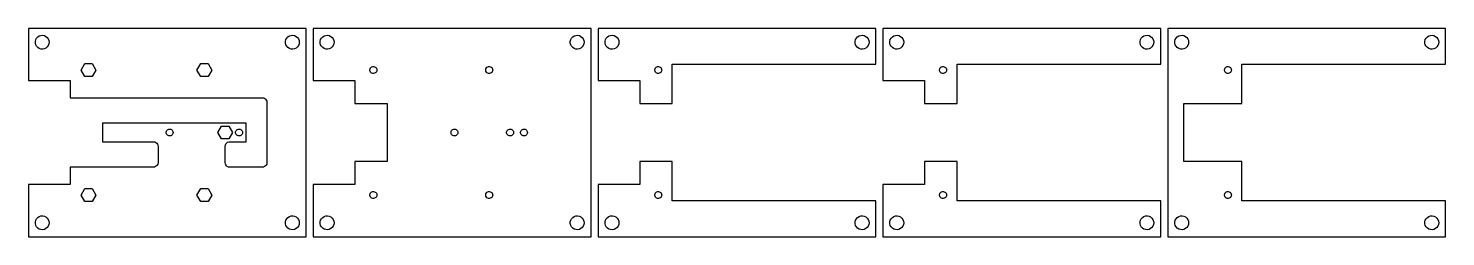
# Model space of a CAD drawing. Header units: metres. Extents: x -100 to 2327, y -74 to 45.
# Drawn here: x 1715 to 2327, y -45 to 45 of the extents above; entities that cross this region are included whole.
import ezdxf

# ---------------------------------------------------------------- set-up
doc = ezdxf.new("R2010")
doc.units = ezdxf.units.M

msp = doc.modelspace()

# ---------------------------------------------------------------- linework, layer by layer
for p, q in [((1835, 45), (1715, 45)), ((1715, 45), (1715, 22.5)), ((1835, -45), (1835, 45)), ((1958, 45), (1838, 45)), ((1838, 45), (1838, 22.5)), ((1958, -45), (1958, 45)), ((2081, 45), (1961, 45)), ((1961, 45), (1961, 22.5)), ((2081, 29.5), (2081, 45)), ((2204, 45), (2084, 45)), ((2084, 45), (2084, 22.5)), ((2204, 29.5), (2204, 45)), ((2327, 45), (2207, 45)), ((2207, 45), (2207, -45)), ((2327, 29.5), (2327, 45)), ((1718.02, 39.376), (1718.21, 40.1044)), ((1718.02, 38.624), (1718.02, 39.376)), ((1718.21, 37.8956), (1718.02, 38.624)), ((1718.21, 40.1044), (1718.57, 40.7634)), ((1718.57, 37.2366), (1718.21, 37.8956)), ((1718.57, 40.7634), (1719.09, 41.3115)), ((1719.09, 36.6885), (1718.57, 37.2366)), ((1719.09, 41.3115), (1719.72, 41.7145)), ((1719.72, 41.7145), (1720.44, 41.9469)), ((1720.44, 41.9469), (1721.19, 41.9941)), ((1721.19, 41.9941), (1721.93, 41.8532)), ((1721.93, 41.8532), (1722.61, 41.533)), ((1722.61, 41.533), (1723.19, 41.0536)), ((1723.19, 36.9464), (1722.61, 36.467)), ((1723.19, 41.0536), (1723.63, 40.4453)), ((1723.63, 37.5547), (1723.19, 36.9464)), ((1723.63, 40.4453), (1723.91, 39.7461)), ((1723.91, 38.2539), (1723.63, 37.5547)), ((1723.91, 39.7461), (1724, 39)), ((1724, 39), (1723.91, 38.2539)), ((1826.02, 39.376), (1826.21, 40.1044)), ((1826.02, 38.624), (1826.02, 39.376)), ((1826.21, 37.8956), (1826.02, 38.624)), ((1826.21, 40.1044), (1826.57, 40.7634)), ((1826.57, 37.2366), (1826.21, 37.8956)), ((1826.57, 40.7634), (1827.09, 41.3115)), ((1827.09, 36.6885), (1826.57, 37.2366)), ((1827.09, 41.3115), (1827.72, 41.7145)), ((1827.72, 41.7145), (1828.44, 41.9469)), ((1828.44, 41.9469), (1829.19, 41.9941)), ((1829.19, 41.9941), (1829.93, 41.8532)), ((1829.93, 41.8532), (1830.61, 41.533)), ((1830.61, 41.533), (1831.19, 41.0536)), ((1831.19, 36.9464), (1830.61, 36.467)), ((1831.19, 41.0536), (1831.63, 40.4453)), ((1831.63, 37.5547), (1831.19, 36.9464)), ((1831.63, 40.4453), (1831.91, 39.7461)), ((1831.91, 38.2539), (1831.63, 37.5547)), ((1831.91, 39.7461), (1832, 39)), ((1832, 39), (1831.91, 38.2539)), ((1841.02, 39.376), (1841.21, 40.1044)), ((1841.02, 38.624), (1841.02, 39.376)), ((1841.21, 37.8956), (1841.02, 38.624)), ((1841.21, 40.1044), (1841.57, 40.7634)), ((1841.57, 37.2366), (1841.21, 37.8956)), ((1841.57, 40.7634), (1842.09, 41.3115)), ((1842.09, 36.6885), (1841.57, 37.2366)), ((1842.09, 41.3115), (1842.72, 41.7145)), ((1842.72, 41.7145), (1843.44, 41.9469)), ((1843.44, 41.9469), (1844.19, 41.9941)), ((1844.19, 41.9941), (1844.93, 41.8532)), ((1844.93, 41.8532), (1845.61, 41.533)), ((1845.61, 41.533), (1846.19, 41.0536)), ((1846.19, 36.9464), (1845.61, 36.467)), ((1846.19, 41.0536), (1846.63, 40.4453)), ((1846.63, 37.5547), (1846.19, 36.9464)), ((1846.63, 40.4453), (1846.91, 39.7461)), ((1846.91, 38.2539), (1846.63, 37.5547)), ((1846.91, 39.7461), (1847, 39)), ((1847, 39), (1846.91, 38.2539)), ((1949.02, 39.376), (1949.21, 40.1044)), ((1949.02, 38.624), (1949.02, 39.376)), ((1949.21, 37.8956), (1949.02, 38.624)), ((1949.21, 40.1044), (1949.57, 40.7634)), ((1949.57, 37.2366), (1949.21, 37.8956)), ((1949.57, 40.7634), (1950.09, 41.3115)), ((1950.09, 36.6885), (1949.57, 37.2366)), ((1950.09, 41.3115), (1950.72, 41.7145)), ((1950.72, 41.7145), (1951.44, 41.9469)), ((1951.44, 41.9469), (1952.19, 41.9941)), ((1952.19, 41.9941), (1952.93, 41.8532)), ((1952.93, 41.8532), (1953.61, 41.533)), ((1953.61, 41.533), (1954.19, 41.0536)), ((1954.19, 36.9464), (1953.61, 36.467)), ((1954.19, 41.0536), (1954.63, 40.4453)), ((1954.63, 37.5547), (1954.19, 36.9464)), ((1954.63, 40.4453), (1954.91, 39.7461)), ((1954.91, 38.2539), (1954.63, 37.5547)), ((1954.91, 39.7461), (1955, 39)), ((1955, 39), (1954.91, 38.2539)), ((1964.02, 39.376), (1964.21, 40.1044)), ((1964.02, 38.624), (1964.02, 39.376)), ((1964.21, 37.8956), (1964.02, 38.624)), ((1964.21, 40.1044), (1964.57, 40.7634)), ((1964.57, 37.2366), (1964.21, 37.8956)), ((1964.57, 40.7634), (1965.09, 41.3115)), ((1965.09, 36.6885), (1964.57, 37.2366)), ((1965.09, 41.3115), (1965.72, 41.7145)), ((1965.72, 41.7145), (1966.44, 41.9469)), ((1966.44, 41.9469), (1967.19, 41.9941)), ((1967.19, 41.9941), (1967.93, 41.8532)), ((1967.93, 41.8532), (1968.61, 41.533)), ((1968.61, 41.533), (1969.19, 41.0536)), ((1969.19, 36.9464), (1968.61, 36.467)), ((1969.19, 41.0536), (1969.63, 40.4453)), ((1969.63, 37.5547), (1969.19, 36.9464)), ((1969.63, 40.4453), (1969.91, 39.7461)), ((1969.91, 38.2539), (1969.63, 37.5547)), ((1969.91, 39.7461), (1970, 39)), ((1970, 39), (1969.91, 38.2539)), ((2072.02, 39.376), (2072.21, 40.1044)), ((2072.02, 38.624), (2072.02, 39.376)), ((2072.21, 37.8956), (2072.02, 38.624)), ((2072.21, 40.1044), (2072.57, 40.7634)), ((2072.57, 37.2366), (2072.21, 37.8956)), ((2072.57, 40.7634), (2073.09, 41.3115)), ((2073.09, 36.6885), (2072.57, 37.2366)), ((2073.09, 41.3115), (2073.72, 41.7145)), ((2073.72, 41.7145), (2074.44, 41.9469)), ((2074.44, 41.9469), (2075.19, 41.9941)), ((2075.19, 41.9941), (2075.93, 41.8532)), ((2075.93, 41.8532), (2076.61, 41.533)), ((2076.61, 41.533), (2077.19, 41.0536)), ((2077.19, 36.9464), (2076.61, 36.467)), ((2077.19, 41.0536), (2077.63, 40.4453)), ((2077.63, 37.5547), (2077.19, 36.9464)), ((2077.63, 40.4453), (2077.91, 39.7461)), ((2077.91, 38.2539), (2077.63, 37.5547)), ((2077.91, 39.7461), (2078, 39)), ((2078, 39), (2077.91, 38.2539)), ((2087.02, 39.376), (2087.21, 40.1044)), ((2087.02, 38.624), (2087.02, 39.376)), ((2087.21, 37.8956), (2087.02, 38.624)), ((2087.21, 40.1044), (2087.57, 40.7634)), ((2087.57, 37.2366), (2087.21, 37.8956)), ((2087.57, 40.7634), (2088.09, 41.3115)), ((2088.09, 36.6885), (2087.57, 37.2366)), ((2088.09, 41.3115), (2088.72, 41.7145)), ((2088.72, 41.7145), (2089.44, 41.9469)), ((2089.44, 41.9469), (2090.19, 41.9941)), ((2090.19, 41.9941), (2090.93, 41.8532)), ((2090.93, 41.8532), (2091.61, 41.533)), ((2091.61, 41.533), (2092.19, 41.0536)), ((2092.19, 36.9464), (2091.61, 36.467)), ((2092.19, 41.0536), (2092.63, 40.4453)), ((2092.63, 37.5547), (2092.19, 36.9464)), ((2092.63, 40.4453), (2092.91, 39.7461)), ((2092.91, 38.2539), (2092.63, 37.5547)), ((2092.91, 39.7461), (2093, 39)), ((2093, 39), (2092.91, 38.2539)), ((2195.02, 39.376), (2195.21, 40.1044)), ((2195.02, 38.624), (2195.02, 39.376)), ((2195.21, 37.8956), (2195.02, 38.624)), ((2195.21, 40.1044), (2195.57, 40.7634)), ((2195.57, 37.2366), (2195.21, 37.8956)), ((2195.57, 40.7634), (2196.09, 41.3115)), ((2196.09, 36.6885), (2195.57, 37.2366)), ((2196.09, 41.3115), (2196.72, 41.7145)), ((2196.72, 41.7145), (2197.44, 41.9469)), ((2197.44, 41.9469), (2198.19, 41.9941)), ((2198.19, 41.9941), (2198.93, 41.8532)), ((2198.93, 41.8532), (2199.61, 41.533)), ((2199.61, 41.533), (2200.19, 41.0536)), ((2200.19, 36.9464), (2199.61, 36.467)), ((2200.19, 41.0536), (2200.63, 40.4453)), ((2200.63, 37.5547), (2200.19, 36.9464)), ((2200.63, 40.4453), (2200.91, 39.7461)), ((2200.91, 38.2539), (2200.63, 37.5547)), ((2200.91, 39.7461), (2201, 39)), ((2201, 39), (2200.91, 38.2539)), ((2210.02, 39.376), (2210.21, 40.1044)), ((2210.02, 38.624), (2210.02, 39.376)), ((2210.21, 37.8956), (2210.02, 38.624)), ((2210.21, 40.1044), (2210.57, 40.7634)), ((2210.57, 37.2366), (2210.21, 37.8956)), ((2210.57, 40.7634), (2211.09, 41.3115)), ((2211.09, 36.6885), (2210.57, 37.2366)), ((2211.09, 41.3115), (2211.72, 41.7145)), ((2211.72, 41.7145), (2212.44, 41.9469)), ((2212.44, 41.9469), (2213.19, 41.9941)), ((2213.19, 41.9941), (2213.93, 41.8532)), ((2213.93, 41.8532), (2214.61, 41.533)), ((2214.61, 41.533), (2215.19, 41.0536)), ((2215.19, 36.9464), (2214.61, 36.467)), ((2215.19, 41.0536), (2215.63, 40.4453)), ((2215.63, 37.5547), (2215.19, 36.9464)), ((2215.63, 40.4453), (2215.91, 39.7461)), ((2215.91, 38.2539), (2215.63, 37.5547)), ((2215.91, 39.7461), (2216, 39)), ((2216, 39), (2215.91, 38.2539)), ((2318.02, 39.376), (2318.21, 40.1044)), ((2318.02, 38.624), (2318.02, 39.376)), ((2318.21, 37.8956), (2318.02, 38.624)), ((2318.21, 40.1044), (2318.57, 40.7634)), ((2318.57, 37.2366), (2318.21, 37.8956)), ((2318.57, 40.7634), (2319.09, 41.3115)), ((2319.09, 36.6885), (2318.57, 37.2366)), ((2319.09, 41.3115), (2319.72, 41.7145)), ((2319.72, 41.7145), (2320.44, 41.9469)), ((2320.44, 41.9469), (2321.19, 41.9941)), ((2321.19, 41.9941), (2321.93, 41.8532)), ((2321.93, 41.8532), (2322.61, 41.533)), ((2322.61, 41.533), (2323.19, 41.0536)), ((2323.19, 36.9464), (2322.61, 36.467)), ((2323.19, 41.0536), (2323.63, 40.4453)), ((2323.63, 37.5547), (2323.19, 36.9464)), ((2323.63, 40.4453), (2323.91, 39.7461)), ((2323.91, 38.2539), (2323.63, 37.5547)), ((2323.91, 39.7461), (2324, 39)), ((2324, 39), (2323.91, 38.2539)), ((1719.72, 36.2855), (1719.09, 36.6885)), ((1720.44, 36.0531), (1719.72, 36.2855)), ((1721.19, 36.0059), (1720.44, 36.0531)), ((1721.93, 36.1468), (1721.19, 36.0059)), ((1722.61, 36.467), (1721.93, 36.1468)), ((1827.72, 36.2855), (1827.09, 36.6885)), ((1828.44, 36.0531), (1827.72, 36.2855)), ((1829.19, 36.0059), (1828.44, 36.0531)), ((1829.93, 36.1468), (1829.19, 36.0059)), ((1830.61, 36.467), (1829.93, 36.1468)), ((1842.72, 36.2855), (1842.09, 36.6885)), ((1843.44, 36.0531), (1842.72, 36.2855)), ((1844.19, 36.0059), (1843.44, 36.0531)), ((1844.93, 36.1468), (1844.19, 36.0059)), ((1845.61, 36.467), (1844.93, 36.1468)), ((1950.72, 36.2855), (1950.09, 36.6885)), ((1951.44, 36.0531), (1950.72, 36.2855)), ((1952.19, 36.0059), (1951.44, 36.0531)), ((1952.93, 36.1468), (1952.19, 36.0059)), ((1953.61, 36.467), (1952.93, 36.1468)), ((1965.72, 36.2855), (1965.09, 36.6885)), ((1966.44, 36.0531), (1965.72, 36.2855)), ((1967.19, 36.0059), (1966.44, 36.0531)), ((1967.93, 36.1468), (1967.19, 36.0059)), ((1968.61, 36.467), (1967.93, 36.1468)), ((2073.72, 36.2855), (2073.09, 36.6885)), ((2074.44, 36.0531), (2073.72, 36.2855)), ((2075.19, 36.0059), (2074.44, 36.0531)), ((2075.93, 36.1468), (2075.19, 36.0059)), ((2076.61, 36.467), (2075.93, 36.1468)), ((2088.72, 36.2855), (2088.09, 36.6885)), ((2089.44, 36.0531), (2088.72, 36.2855)), ((2090.19, 36.0059), (2089.44, 36.0531)), ((2090.93, 36.1468), (2090.19, 36.0059)), ((2091.61, 36.467), (2090.93, 36.1468)), ((2196.72, 36.2855), (2196.09, 36.6885)), ((2197.44, 36.0531), (2196.72, 36.2855)), ((2198.19, 36.0059), (2197.44, 36.0531)), ((2198.93, 36.1468), (2198.19, 36.0059)), ((2199.61, 36.467), (2198.93, 36.1468)), ((2211.72, 36.2855), (2211.09, 36.6885)), ((2212.44, 36.0531), (2211.72, 36.2855)), ((2213.19, 36.0059), (2212.44, 36.0531)), ((2213.93, 36.1468), (2213.19, 36.0059)), ((2214.61, 36.467), (2213.93, 36.1468)), ((2319.72, 36.2855), (2319.09, 36.6885)), ((2320.44, 36.0531), (2319.72, 36.2855)), ((2321.19, 36.0059), (2320.44, 36.0531)), ((2321.93, 36.1468), (2321.19, 36.0059)), ((2322.61, 36.467), (2321.93, 36.1468)), ((1737.82, 27), (1739.41, 29.7501)), ((1739.41, 24.2499), (1737.82, 27)), ((1739.41, 29.7501), (1742.59, 29.7501)), ((1742.59, 29.7501), (1744.18, 27)), ((1744.18, 27), (1742.59, 24.2499)), ((1787.82, 27), (1789.41, 29.7501)), ((1789.41, 24.2499), (1787.82, 27)), ((1789.41, 29.7501), (1792.59, 29.7501)), ((1792.59, 29.7501), (1794.18, 27)), ((1794.18, 27), (1792.59, 24.2499)), ((1862.51, 27.188), (1862.61, 27.5522)), ((1862.51, 26.812), (1862.51, 27.188)), ((1862.61, 26.4478), (1862.51, 26.812)), ((1862.61, 27.5522), (1862.79, 27.8817)), ((1862.79, 26.1183), (1862.61, 26.4478)), ((1862.79, 27.8817), (1863.04, 28.1558)), ((1863.04, 25.8442), (1862.79, 26.1183)), ((1863.04, 28.1558), (1863.36, 28.3572)), ((1863.36, 25.6427), (1863.04, 25.8442)), ((1863.36, 28.3572), (1863.72, 28.4734)), ((1863.72, 25.5266), (1863.36, 25.6427)), ((1863.72, 28.4734), (1864.09, 28.497)), ((1864.09, 25.503), (1863.72, 25.5266)), ((1864.09, 28.497), (1864.46, 28.4266)), ((1864.46, 25.5734), (1864.09, 25.503)), ((1864.46, 28.4266), (1864.8, 28.2665)), ((1864.8, 25.7335), (1864.46, 25.5734)), ((1864.8, 28.2665), (1865.09, 28.0268)), ((1865.09, 25.9732), (1864.8, 25.7335)), ((1865.09, 28.0268), (1865.31, 27.7226)), ((1865.31, 26.2774), (1865.09, 25.9732)), ((1865.31, 27.7226), (1865.45, 27.373)), ((1865.45, 26.627), (1865.31, 26.2774)), ((1865.45, 27.373), (1865.5, 27)), ((1865.5, 27), (1865.45, 26.627)), ((1912.51, 27.188), (1912.61, 27.5522)), ((1912.51, 26.812), (1912.51, 27.188)), ((1912.61, 26.4478), (1912.51, 26.812)), ((1912.61, 27.5522), (1912.79, 27.8817)), ((1912.79, 26.1183), (1912.61, 26.4478)), ((1912.79, 27.8817), (1913.04, 28.1558)), ((1913.04, 25.8442), (1912.79, 26.1183)), ((1913.04, 28.1558), (1913.36, 28.3572)), ((1913.36, 25.6427), (1913.04, 25.8442)), ((1913.36, 28.3572), (1913.72, 28.4734)), ((1913.72, 25.5266), (1913.36, 25.6427)), ((1913.72, 28.4734), (1914.09, 28.497)), ((1914.09, 25.503), (1913.72, 25.5266)), ((1914.09, 28.497), (1914.46, 28.4266)), ((1914.46, 25.5734), (1914.09, 25.503)), ((1914.46, 28.4266), (1914.8, 28.2665)), ((1914.8, 25.7335), (1914.46, 25.5734)), ((1914.8, 28.2665), (1915.09, 28.0268)), ((1915.09, 25.9732), (1914.8, 25.7335)), ((1915.09, 28.0268), (1915.31, 27.7226)), ((1915.31, 26.2774), (1915.09, 25.9732)), ((1915.31, 27.7226), (1915.45, 27.373)), ((1915.45, 26.627), (1915.31, 26.2774)), ((1915.45, 27.373), (1915.5, 27)), ((1915.5, 27), (1915.45, 26.627)), ((1985.51, 27.188), (1985.61, 27.5522)), ((1985.51, 26.812), (1985.51, 27.188)), ((1985.61, 26.4478), (1985.51, 26.812)), ((1985.61, 27.5522), (1985.79, 27.8817)), ((1985.79, 26.1183), (1985.61, 26.4478)), ((1985.79, 27.8817), (1986.04, 28.1558)), ((1986.04, 25.8442), (1985.79, 26.1183)), ((1986.04, 28.1558), (1986.36, 28.3572)), ((1986.36, 25.6427), (1986.04, 25.8442)), ((1986.36, 28.3572), (1986.72, 28.4734)), ((1986.72, 25.5266), (1986.36, 25.6427)), ((1986.72, 28.4734), (1987.09, 28.497)), ((1987.09, 25.503), (1986.72, 25.5266)), ((1987.09, 28.497), (1987.46, 28.4266)), ((1987.46, 25.5734), (1987.09, 25.503)), ((1987.46, 28.4266), (1987.8, 28.2665)), ((1987.8, 25.7335), (1987.46, 25.5734)), ((1987.8, 28.2665), (1988.09, 28.0268)), ((1988.09, 25.9732), (1987.8, 25.7335)), ((1988.09, 28.0268), (1988.31, 27.7226)), ((1988.31, 26.2774), (1988.09, 25.9732)), ((1988.31, 27.7226), (1988.45, 27.373)), ((1988.45, 26.627), (1988.31, 26.2774)), ((1988.45, 27.373), (1988.5, 27)), ((1988.5, 27), (1988.45, 26.627)), ((1993, 29.5), (2081, 29.5)), ((1993, 12.5), (1993, 29.5)), ((2108.51, 27.188), (2108.61, 27.5522)), ((2108.51, 26.812), (2108.51, 27.188)), ((2108.61, 26.4478), (2108.51, 26.812)), ((2108.61, 27.5522), (2108.79, 27.8817)), ((2108.79, 26.1183), (2108.61, 26.4478)), ((2108.79, 27.8817), (2109.04, 28.1558)), ((2109.04, 25.8442), (2108.79, 26.1183)), ((2109.04, 28.1558), (2109.36, 28.3572)), ((2109.36, 25.6427), (2109.04, 25.8442)), ((2109.36, 28.3572), (2109.72, 28.4734)), ((2109.72, 25.5266), (2109.36, 25.6427)), ((2109.72, 28.4734), (2110.09, 28.497)), ((2110.09, 25.503), (2109.72, 25.5266)), ((2110.09, 28.497), (2110.46, 28.4266)), ((2110.46, 25.5734), (2110.09, 25.503)), ((2110.46, 28.4266), (2110.8, 28.2665)), ((2110.8, 25.7335), (2110.46, 25.5734)), ((2110.8, 28.2665), (2111.09, 28.0268)), ((2111.09, 25.9732), (2110.8, 25.7335)), ((2111.09, 28.0268), (2111.31, 27.7226)), ((2111.31, 26.2774), (2111.09, 25.9732)), ((2111.31, 27.7226), (2111.45, 27.373)), ((2111.45, 26.627), (2111.31, 26.2774)), ((2111.45, 27.373), (2111.5, 27)), ((2111.5, 27), (2111.45, 26.627)), ((2116, 29.5), (2204, 29.5)), ((2116, 12.5), (2116, 29.5)), ((2231.51, 27.188), (2231.61, 27.5522)), ((2231.51, 26.812), (2231.51, 27.188)), ((2231.61, 26.4478), (2231.51, 26.812)), ((2231.61, 27.5522), (2231.79, 27.8817)), ((2231.79, 26.1183), (2231.61, 26.4478)), ((2231.79, 27.8817), (2232.04, 28.1558)), ((2232.04, 25.8442), (2231.79, 26.1183)), ((2232.04, 28.1558), (2232.36, 28.3572)), ((2232.36, 25.6427), (2232.04, 25.8442)), ((2232.36, 28.3572), (2232.72, 28.4734)), ((2232.72, 25.5266), (2232.36, 25.6427)), ((2232.72, 28.4734), (2233.09, 28.497)), ((2233.09, 25.503), (2232.72, 25.5266)), ((2233.09, 28.497), (2233.46, 28.4266)), ((2233.46, 25.5734), (2233.09, 25.503)), ((2233.46, 28.4266), (2233.8, 28.2665)), ((2233.8, 25.7335), (2233.46, 25.5734)), ((2233.8, 28.2665), (2234.09, 28.0268)), ((2234.09, 25.9732), (2233.8, 25.7335)), ((2234.09, 28.0268), (2234.31, 27.7226)), ((2234.31, 26.2774), (2234.09, 25.9732)), ((2234.31, 27.7226), (2234.45, 27.373)), ((2234.45, 26.627), (2234.31, 26.2774)), ((2234.45, 27.373), (2234.5, 27)), ((2234.5, 27), (2234.45, 26.627)), ((2239, 12.5), (2239, 29.5)), ((2239, 29.5), (2327, 29.5)), ((1715, 22.5), (1733, 22.5)), ((1733, 22.5), (1733, 15.005)), ((1742.59, 24.2499), (1739.41, 24.2499)), ((1792.59, 24.2499), (1789.41, 24.2499)), ((1838, 22.5), (1856, 22.5)), ((1856, 22.5), (1856, 12.5)), ((1961, 22.5), (1979, 22.5)), ((1979, 22.5), (1979, 12.5)), ((2084, 22.5), (2102, 22.5)), ((2102, 22.5), (2102, 12.5)), ((1733, 15.005), (1816.01, 15.005)), ((1816.01, 15.005), (1816.62, 14.9071)), ((1816.62, 14.9071), (1817.08, 14.6936)), ((1817.08, 14.6936), (1817.46, 14.3741)), ((1817.46, 14.3741), (1817.76, 13.9685)), ((1817.76, 13.9685), (1817.94, 13.5024)), ((1817.94, 13.5024), (1818.01, 13.005)), ((1818.01, 13.005), (1818.01, -13.005)), ((1856, 12.5), (1870, 12.5)), ((1870, 12.5), (1870, -12.5)), ((1979, 12.5), (1993, 12.5)), ((2102, 12.5), (2116, 12.5)), ((2214, -12.5), (2214, 12.5)), ((2214, 12.5), (2239, 12.5)), ((1808.99, 3.99501), (1747, 3.99501)), ((1747, 3.99501), (1747, -3.99501)), ((1774.51, 0.187988), (1774.61, 0.552185)), ((1774.51, -0.187988), (1774.51, 0.187988)), ((1774.61, 0.552185), (1774.79, 0.881668)), ((1774.79, 0.881668), (1775.04, 1.15576)), ((1775.04, 1.15576), (1775.36, 1.35724)), ((1775.36, 1.35724), (1775.72, 1.47342)), ((1775.72, 1.47342), (1776.09, 1.49704)), ((1776.09, 1.49704), (1776.46, 1.42657)), ((1776.46, 1.42657), (1776.8, 1.26648)), ((1776.8, 1.26648), (1777.09, 1.02681)), ((1777.09, 1.02681), (1777.31, 0.722626)), ((1777.31, 0.722626), (1777.45, 0.373032)), ((1777.45, 0.373032), (1777.5, 0)), ((1777.5, 0), (1777.45, -0.373032)), ((1796.82, 0), (1798.41, 2.75006)), ((1798.41, -2.75006), (1796.82, 0)), ((1798.41, 2.75006), (1801.59, 2.75006)), ((1801.59, 2.75006), (1803.18, 0)), ((1803.18, 0), (1801.59, -2.75006)), ((1804.51, 0.187988), (1804.61, 0.552185)), ((1804.51, -0.187988), (1804.51, 0.187988)), ((1804.61, 0.552185), (1804.79, 0.881668)), ((1804.79, 0.881668), (1805.04, 1.15576)), ((1805.04, 1.15576), (1805.36, 1.35724)), ((1805.36, 1.35724), (1805.72, 1.47342)), ((1805.72, 1.47342), (1806.09, 1.49704)), ((1806.09, 1.49704), (1806.46, 1.42657)), ((1806.46, 1.42657), (1806.8, 1.26648)), ((1806.8, 1.26648), (1807.09, 1.02681)), ((1807.09, 1.02681), (1807.31, 0.722626)), ((1807.31, 0.722626), (1807.45, 0.373032)), ((1807.45, 0.373032), (1807.5, 0)), ((1807.5, 0), (1807.45, -0.373032)), ((1808.99, -3.99501), (1808.99, 3.99501)), ((1897.51, 0.187988), (1897.61, 0.552185)), ((1897.51, -0.187988), (1897.51, 0.187988)), ((1897.61, 0.552185), (1897.79, 0.881668)), ((1897.79, 0.881668), (1898.04, 1.15576)), ((1898.04, 1.15576), (1898.36, 1.35724)), ((1898.36, 1.35724), (1898.72, 1.47342)), ((1898.72, 1.47342), (1899.09, 1.49704)), ((1899.09, 1.49704), (1899.46, 1.42657)), ((1899.46, 1.42657), (1899.8, 1.26648)), ((1899.8, 1.26648), (1900.09, 1.02681)), ((1900.09, 1.02681), (1900.31, 0.722626)), ((1900.31, 0.722626), (1900.45, 0.373032)), ((1900.45, 0.373032), (1900.5, 0)), ((1900.5, 0), (1900.45, -0.373032)), ((1921.51, 0.187988), (1921.61, 0.552185)), ((1921.51, -0.187988), (1921.51, 0.187988)), ((1921.61, 0.552185), (1921.79, 0.881668)), ((1921.79, 0.881668), (1922.04, 1.15576)), ((1922.04, 1.15576), (1922.36, 1.35724)), ((1922.36, 1.35724), (1922.72, 1.47342)), ((1922.72, 1.47342), (1923.09, 1.49704)), ((1923.09, 1.49704), (1923.46, 1.42657)), ((1923.46, 1.42657), (1923.8, 1.26648)), ((1923.8, 1.26648), (1924.09, 1.02681)), ((1924.09, 1.02681), (1924.31, 0.722626)), ((1924.31, 0.722626), (1924.45, 0.373032)), ((1924.45, 0.373032), (1924.5, 0)), ((1924.5, 0), (1924.45, -0.373032)), ((1927.51, 0.187988), (1927.61, 0.552185)), ((1927.51, -0.187988), (1927.51, 0.187988)), ((1927.61, 0.552185), (1927.79, 0.881668)), ((1927.79, 0.881668), (1928.04, 1.15576)), ((1928.04, 1.15576), (1928.36, 1.35724)), ((1928.36, 1.35724), (1928.72, 1.47342)), ((1928.72, 1.47342), (1929.09, 1.49704)), ((1929.09, 1.49704), (1929.46, 1.42657)), ((1929.46, 1.42657), (1929.8, 1.26648)), ((1929.8, 1.26648), (1930.09, 1.02681)), ((1930.09, 1.02681), (1930.31, 0.722626)), ((1930.31, 0.722626), (1930.45, 0.373032)), ((1930.45, 0.373032), (1930.5, 0)), ((1930.5, 0), (1930.45, -0.373032)), ((1747, -3.99501), (1769.01, -3.99501)), ((1769.01, -3.99501), (1769.62, -4.0929)), ((1769.62, -4.0929), (1770.08, -4.30635)), ((1770.08, -4.30635), (1770.46, -4.62592)), ((1770.46, -4.62592), (1770.76, -5.03151)), ((1770.76, -5.03151), (1770.94, -5.49763)), ((1770.94, -5.49763), (1771.01, -5.99501)), ((1771.01, -5.99501), (1771.01, -13.005)), ((1774.61, -0.552185), (1774.51, -0.187988)), ((1774.79, -0.881668), (1774.61, -0.552185)), ((1775.04, -1.15576), (1774.79, -0.881668)), ((1775.36, -1.35724), (1775.04, -1.15576)), ((1775.72, -1.47342), (1775.36, -1.35724)), ((1776.09, -1.49704), (1775.72, -1.47342)), ((1776.46, -1.42657), (1776.09, -1.49704)), ((1776.8, -1.26648), (1776.46, -1.42657)), ((1777.09, -1.02681), (1776.8, -1.26648)), ((1777.31, -0.722626), (1777.09, -1.02681)), ((1777.45, -0.373032), (1777.31, -0.722626)), ((1801.59, -2.75006), (1798.41, -2.75006)), ((1799.99, -5.99501), (1800.09, -5.37698)), ((1799.99, -13.005), (1799.99, -5.99501)), ((1800.09, -5.37698), (1800.31, -4.92336)), ((1800.31, -4.92336), (1800.63, -4.53708)), ((1800.63, -4.53708), (1801.03, -4.2424)), ((1801.03, -4.2424), (1801.5, -4.05785)), ((1801.5, -4.05785), (1801.99, -3.99501)), ((1801.99, -3.99501), (1808.99, -3.99501)), ((1804.61, -0.552185), (1804.51, -0.187988)), ((1804.79, -0.881668), (1804.61, -0.552185)), ((1805.04, -1.15576), (1804.79, -0.881668)), ((1805.36, -1.35724), (1805.04, -1.15576)), ((1805.72, -1.47342), (1805.36, -1.35724)), ((1806.09, -1.49704), (1805.72, -1.47342)), ((1806.46, -1.42657), (1806.09, -1.49704)), ((1806.8, -1.26648), (1806.46, -1.42657)), ((1807.09, -1.02681), (1806.8, -1.26648)), ((1807.31, -0.722626), (1807.09, -1.02681)), ((1807.45, -0.373032), (1807.31, -0.722626)), ((1897.61, -0.552185), (1897.51, -0.187988)), ((1897.79, -0.881668), (1897.61, -0.552185)), ((1898.04, -1.15576), (1897.79, -0.881668)), ((1898.36, -1.35724), (1898.04, -1.15576)), ((1898.72, -1.47342), (1898.36, -1.35724)), ((1899.09, -1.49704), (1898.72, -1.47342)), ((1899.46, -1.42657), (1899.09, -1.49704)), ((1899.8, -1.26648), (1899.46, -1.42657)), ((1900.09, -1.02681), (1899.8, -1.26648)), ((1900.31, -0.722626), (1900.09, -1.02681)), ((1900.45, -0.373032), (1900.31, -0.722626)), ((1921.61, -0.552185), (1921.51, -0.187988)), ((1921.79, -0.881668), (1921.61, -0.552185)), ((1922.04, -1.15576), (1921.79, -0.881668)), ((1922.36, -1.35724), (1922.04, -1.15576)), ((1922.72, -1.47342), (1922.36, -1.35724)), ((1923.09, -1.49704), (1922.72, -1.47342)), ((1923.46, -1.42657), (1923.09, -1.49704)), ((1923.8, -1.26648), (1923.46, -1.42657)), ((1924.09, -1.02681), (1923.8, -1.26648)), ((1924.31, -0.722626), (1924.09, -1.02681)), ((1924.45, -0.373032), (1924.31, -0.722626)), ((1927.61, -0.552185), (1927.51, -0.187988)), ((1927.79, -0.881668), (1927.61, -0.552185)), ((1928.04, -1.15576), (1927.79, -0.881668)), ((1928.36, -1.35724), (1928.04, -1.15576)), ((1928.72, -1.47342), (1928.36, -1.35724)), ((1929.09, -1.49704), (1928.72, -1.47342)), ((1929.46, -1.42657), (1929.09, -1.49704)), ((1929.8, -1.26648), (1929.46, -1.42657)), ((1930.09, -1.02681), (1929.8, -1.26648)), ((1930.31, -0.722626), (1930.09, -1.02681)), ((1930.45, -0.373032), (1930.31, -0.722626)), ((1769.01, -15.005), (1733, -15.005)), ((1733, -15.005), (1733, -22.5)), ((1769.5, -14.9422), (1769.01, -15.005)), ((1769.97, -14.7576), (1769.5, -14.9422)), ((1770.37, -14.4629), (1769.97, -14.7576)), ((1770.69, -14.0766), (1770.37, -14.4629)), ((1770.91, -13.623), (1770.69, -14.0766)), ((1771.01, -13.005), (1770.91, -13.623)), ((1800.06, -13.5024), (1799.99, -13.005)), ((1800.24, -13.9685), (1800.06, -13.5024)), ((1800.54, -14.3741), (1800.24, -13.9685)), ((1800.92, -14.6936), (1800.54, -14.3741)), ((1801.38, -14.9071), (1800.92, -14.6936)), ((1801.99, -15.005), (1801.38, -14.9071)), ((1816.01, -15.005), (1801.99, -15.005)), ((1816.5, -14.9422), (1816.01, -15.005)), ((1816.97, -14.7576), (1816.5, -14.9422)), ((1817.37, -14.4629), (1816.97, -14.7576)), ((1817.69, -14.0766), (1817.37, -14.4629)), ((1817.91, -13.623), (1817.69, -14.0766)), ((1818.01, -13.005), (1817.91, -13.623)), ((1870, -12.5), (1856, -12.5)), ((1856, -12.5), (1856, -22.5)), ((1993, -12.5), (1979, -12.5)), ((1979, -12.5), (1979, -22.5)), ((1993, -29.5), (1993, -12.5)), ((2116, -12.5), (2102, -12.5)), ((2102, -12.5), (2102, -22.5)), ((2116, -29.5), (2116, -12.5)), ((2239, -12.5), (2214, -12.5)), ((2239, -29.5), (2239, -12.5)), ((1733, -22.5), (1715, -22.5)), ((1715, -22.5), (1715, -45)), ((1737.82, -27), (1739.41, -24.2499)), ((1739.41, -24.2499), (1742.59, -24.2499)), ((1742.59, -24.2499), (1744.18, -27)), ((1787.82, -27), (1789.41, -24.2499)), ((1789.41, -24.2499), (1792.59, -24.2499)), ((1792.59, -24.2499), (1794.18, -27)), ((1856, -22.5), (1838, -22.5)), ((1838, -22.5), (1838, -45)), ((1979, -22.5), (1961, -22.5)), ((1961, -22.5), (1961, -45)), ((2102, -22.5), (2084, -22.5)), ((2084, -22.5), (2084, -45)), ((1739.41, -29.7501), (1737.82, -27)), ((1742.59, -29.7501), (1739.41, -29.7501)), ((1744.18, -27), (1742.59, -29.7501)), ((1789.41, -29.7501), (1787.82, -27)), ((1792.59, -29.7501), (1789.41, -29.7501)), ((1794.18, -27), (1792.59, -29.7501)), ((1862.51, -26.812), (1862.61, -26.4478)), ((1862.51, -27.188), (1862.51, -26.812)), ((1862.61, -27.5522), (1862.51, -27.188)), ((1862.61, -26.4478), (1862.79, -26.1183)), ((1862.79, -27.8817), (1862.61, -27.5522)), ((1862.79, -26.1183), (1863.04, -25.8442)), ((1863.04, -28.1558), (1862.79, -27.8817)), ((1863.04, -25.8442), (1863.36, -25.6427)), ((1863.36, -28.3572), (1863.04, -28.1558)), ((1863.36, -25.6427), (1863.72, -25.5266)), ((1863.72, -28.4734), (1863.36, -28.3572)), ((1863.72, -25.5266), (1864.09, -25.503)), ((1864.09, -28.497), (1863.72, -28.4734)), ((1864.09, -25.503), (1864.46, -25.5734)), ((1864.46, -28.4266), (1864.09, -28.497)), ((1864.46, -25.5734), (1864.8, -25.7335)), ((1864.8, -28.2665), (1864.46, -28.4266)), ((1864.8, -25.7335), (1865.09, -25.9732)), ((1865.09, -28.0268), (1864.8, -28.2665)), ((1865.09, -25.9732), (1865.31, -26.2774)), ((1865.31, -27.7226), (1865.09, -28.0268)), ((1865.31, -26.2774), (1865.45, -26.627)), ((1865.45, -27.373), (1865.31, -27.7226)), ((1865.45, -26.627), (1865.5, -27)), ((1865.5, -27), (1865.45, -27.373)), ((1912.51, -26.812), (1912.61, -26.4478)), ((1912.51, -27.188), (1912.51, -26.812)), ((1912.61, -27.5522), (1912.51, -27.188)), ((1912.61, -26.4478), (1912.79, -26.1183)), ((1912.79, -27.8817), (1912.61, -27.5522)), ((1912.79, -26.1183), (1913.04, -25.8442)), ((1913.04, -28.1558), (1912.79, -27.8817)), ((1913.04, -25.8442), (1913.36, -25.6427)), ((1913.36, -28.3572), (1913.04, -28.1558)), ((1913.36, -25.6427), (1913.72, -25.5266)), ((1913.72, -28.4734), (1913.36, -28.3572)), ((1913.72, -25.5266), (1914.09, -25.503)), ((1914.09, -28.497), (1913.72, -28.4734)), ((1914.09, -25.503), (1914.46, -25.5734)), ((1914.46, -28.4266), (1914.09, -28.497)), ((1914.46, -25.5734), (1914.8, -25.7335)), ((1914.8, -28.2665), (1914.46, -28.4266)), ((1914.8, -25.7335), (1915.09, -25.9732)), ((1915.09, -28.0268), (1914.8, -28.2665)), ((1915.09, -25.9732), (1915.31, -26.2774)), ((1915.31, -27.7226), (1915.09, -28.0268)), ((1915.31, -26.2774), (1915.45, -26.627)), ((1915.45, -27.373), (1915.31, -27.7226)), ((1915.45, -26.627), (1915.5, -27)), ((1915.5, -27), (1915.45, -27.373)), ((1985.51, -26.812), (1985.61, -26.4478)), ((1985.51, -27.188), (1985.51, -26.812)), ((1985.61, -27.5522), (1985.51, -27.188)), ((1985.61, -26.4478), (1985.79, -26.1183)), ((1985.79, -27.8817), (1985.61, -27.5522)), ((1985.79, -26.1183), (1986.04, -25.8442)), ((1986.04, -28.1558), (1985.79, -27.8817)), ((1986.04, -25.8442), (1986.36, -25.6427)), ((1986.36, -28.3572), (1986.04, -28.1558)), ((1986.36, -25.6427), (1986.72, -25.5266)), ((1986.72, -28.4734), (1986.36, -28.3572)), ((1986.72, -25.5266), (1987.09, -25.503)), ((1987.09, -28.497), (1986.72, -28.4734)), ((1987.09, -25.503), (1987.46, -25.5734)), ((1987.46, -28.4266), (1987.09, -28.497)), ((1987.46, -25.5734), (1987.8, -25.7335)), ((1987.8, -28.2665), (1987.46, -28.4266)), ((1987.8, -25.7335), (1988.09, -25.9732)), ((1988.09, -28.0268), (1987.8, -28.2665)), ((1988.09, -25.9732), (1988.31, -26.2774)), ((1988.31, -27.7226), (1988.09, -28.0268)), ((1988.31, -26.2774), (1988.45, -26.627)), ((1988.45, -27.373), (1988.31, -27.7226)), ((1988.45, -26.627), (1988.5, -27)), ((1988.5, -27), (1988.45, -27.373)), ((2081, -29.5), (1993, -29.5)), ((2081, -45), (2081, -29.5)), ((2108.51, -26.812), (2108.61, -26.4478)), ((2108.51, -27.188), (2108.51, -26.812)), ((2108.61, -27.5522), (2108.51, -27.188)), ((2108.61, -26.4478), (2108.79, -26.1183)), ((2108.79, -27.8817), (2108.61, -27.5522)), ((2108.79, -26.1183), (2109.04, -25.8442)), ((2109.04, -28.1558), (2108.79, -27.8817)), ((2109.04, -25.8442), (2109.36, -25.6427)), ((2109.36, -28.3572), (2109.04, -28.1558)), ((2109.36, -25.6427), (2109.72, -25.5266)), ((2109.72, -28.4734), (2109.36, -28.3572)), ((2109.72, -25.5266), (2110.09, -25.503)), ((2110.09, -28.497), (2109.72, -28.4734)), ((2110.09, -25.503), (2110.46, -25.5734)), ((2110.46, -28.4266), (2110.09, -28.497)), ((2110.46, -25.5734), (2110.8, -25.7335)), ((2110.8, -28.2665), (2110.46, -28.4266)), ((2110.8, -25.7335), (2111.09, -25.9732)), ((2111.09, -28.0268), (2110.8, -28.2665)), ((2111.09, -25.9732), (2111.31, -26.2774)), ((2111.31, -27.7226), (2111.09, -28.0268)), ((2111.31, -26.2774), (2111.45, -26.627)), ((2111.45, -27.373), (2111.31, -27.7226)), ((2111.45, -26.627), (2111.5, -27)), ((2111.5, -27), (2111.45, -27.373)), ((2204, -29.5), (2116, -29.5)), ((2204, -45), (2204, -29.5)), ((2231.51, -26.812), (2231.61, -26.4478)), ((2231.51, -27.188), (2231.51, -26.812)), ((2231.61, -27.5522), (2231.51, -27.188)), ((2231.61, -26.4478), (2231.79, -26.1183)), ((2231.79, -27.8817), (2231.61, -27.5522)), ((2231.79, -26.1183), (2232.04, -25.8442)), ((2232.04, -28.1558), (2231.79, -27.8817)), ((2232.04, -25.8442), (2232.36, -25.6427)), ((2232.36, -28.3572), (2232.04, -28.1558)), ((2232.36, -25.6427), (2232.72, -25.5266)), ((2232.72, -28.4734), (2232.36, -28.3572)), ((2232.72, -25.5266), (2233.09, -25.503)), ((2233.09, -28.497), (2232.72, -28.4734)), ((2233.09, -25.503), (2233.46, -25.5734)), ((2233.46, -28.4266), (2233.09, -28.497)), ((2233.46, -25.5734), (2233.8, -25.7335)), ((2233.8, -28.2665), (2233.46, -28.4266)), ((2233.8, -25.7335), (2234.09, -25.9732)), ((2234.09, -28.0268), (2233.8, -28.2665)), ((2234.09, -25.9732), (2234.31, -26.2774)), ((2234.31, -27.7226), (2234.09, -28.0268)), ((2234.31, -26.2774), (2234.45, -26.627)), ((2234.45, -27.373), (2234.31, -27.7226)), ((2234.45, -26.627), (2234.5, -27)), ((2234.5, -27), (2234.45, -27.373)), ((2327, -29.5), (2239, -29.5)), ((2327, -45), (2327, -29.5)), ((1718.57, -37.2366), (1719.09, -36.6885)), ((1719.09, -36.6885), (1719.72, -36.2855)), ((1719.72, -36.2855), (1720.44, -36.0531)), ((1720.44, -36.0531), (1721.19, -36.0059)), ((1721.19, -36.0059), (1721.93, -36.1468)), ((1721.93, -36.1468), (1722.61, -36.467)), ((1722.61, -36.467), (1723.19, -36.9464)), ((1826.57, -37.2366), (1827.09, -36.6885)), ((1827.09, -36.6885), (1827.72, -36.2855)), ((1827.72, -36.2855), (1828.44, -36.0531)), ((1828.44, -36.0531), (1829.19, -36.0059)), ((1829.19, -36.0059), (1829.93, -36.1468)), ((1829.93, -36.1468), (1830.61, -36.467)), ((1830.61, -36.467), (1831.19, -36.9464)), ((1841.57, -37.2366), (1842.09, -36.6885)), ((1842.09, -36.6885), (1842.72, -36.2855)), ((1842.72, -36.2855), (1843.44, -36.0531)), ((1843.44, -36.0531), (1844.19, -36.0059)), ((1844.19, -36.0059), (1844.93, -36.1468)), ((1844.93, -36.1468), (1845.61, -36.467)), ((1845.61, -36.467), (1846.19, -36.9464)), ((1949.57, -37.2366), (1950.09, -36.6885)), ((1950.09, -36.6885), (1950.72, -36.2855)), ((1950.72, -36.2855), (1951.44, -36.0531)), ((1951.44, -36.0531), (1952.19, -36.0059)), ((1952.19, -36.0059), (1952.93, -36.1468)), ((1952.93, -36.1468), (1953.61, -36.467)), ((1953.61, -36.467), (1954.19, -36.9464)), ((1964.57, -37.2366), (1965.09, -36.6885)), ((1965.09, -36.6885), (1965.72, -36.2855)), ((1965.72, -36.2855), (1966.44, -36.0531)), ((1966.44, -36.0531), (1967.19, -36.0059)), ((1967.19, -36.0059), (1967.93, -36.1468)), ((1967.93, -36.1468), (1968.61, -36.467)), ((1968.61, -36.467), (1969.19, -36.9464)), ((2072.57, -37.2366), (2073.09, -36.6885)), ((2073.09, -36.6885), (2073.72, -36.2855)), ((2073.72, -36.2855), (2074.44, -36.0531)), ((2074.44, -36.0531), (2075.19, -36.0059)), ((2075.19, -36.0059), (2075.93, -36.1468)), ((2075.93, -36.1468), (2076.61, -36.467)), ((2076.61, -36.467), (2077.19, -36.9464)), ((2087.57, -37.2366), (2088.09, -36.6885)), ((2088.09, -36.6885), (2088.72, -36.2855)), ((2088.72, -36.2855), (2089.44, -36.0531)), ((2089.44, -36.0531), (2090.19, -36.0059)), ((2090.19, -36.0059), (2090.93, -36.1468)), ((2090.93, -36.1468), (2091.61, -36.467)), ((2091.61, -36.467), (2092.19, -36.9464)), ((2195.57, -37.2366), (2196.09, -36.6885)), ((2196.09, -36.6885), (2196.72, -36.2855)), ((2196.72, -36.2855), (2197.44, -36.0531)), ((2197.44, -36.0531), (2198.19, -36.0059)), ((2198.19, -36.0059), (2198.93, -36.1468)), ((2198.93, -36.1468), (2199.61, -36.467)), ((2199.61, -36.467), (2200.19, -36.9464)), ((2210.57, -37.2366), (2211.09, -36.6885)), ((2211.09, -36.6885), (2211.72, -36.2855)), ((2211.72, -36.2855), (2212.44, -36.0531)), ((2212.44, -36.0531), (2213.19, -36.0059)), ((2213.19, -36.0059), (2213.93, -36.1468)), ((2213.93, -36.1468), (2214.61, -36.467)), ((2214.61, -36.467), (2215.19, -36.9464)), ((2318.57, -37.2366), (2319.09, -36.6885)), ((2319.09, -36.6885), (2319.72, -36.2855)), ((2319.72, -36.2855), (2320.44, -36.0531)), ((2320.44, -36.0531), (2321.19, -36.0059)), ((2321.19, -36.0059), (2321.93, -36.1468)), ((2321.93, -36.1468), (2322.61, -36.467)), ((2322.61, -36.467), (2323.19, -36.9464)), ((1718.02, -38.624), (1718.21, -37.8956)), ((1718.02, -39.376), (1718.02, -38.624)), ((1718.21, -40.1044), (1718.02, -39.376)), ((1718.21, -37.8956), (1718.57, -37.2366)), ((1718.57, -40.7634), (1718.21, -40.1044)), ((1719.09, -41.3115), (1718.57, -40.7634)), ((1719.72, -41.7145), (1719.09, -41.3115)), ((1720.44, -41.9469), (1719.72, -41.7145)), ((1721.19, -41.9941), (1720.44, -41.9469)), ((1721.93, -41.8532), (1721.19, -41.9941)), ((1722.61, -41.533), (1721.93, -41.8532)), ((1723.19, -41.0536), (1722.61, -41.533)), ((1723.19, -36.9464), (1723.63, -37.5547)), ((1723.63, -40.4453), (1723.19, -41.0536)), ((1723.63, -37.5547), (1723.91, -38.2539)), ((1723.91, -39.7461), (1723.63, -40.4453)), ((1723.91, -38.2539), (1724, -39)), ((1724, -39), (1723.91, -39.7461)), ((1826.02, -38.624), (1826.21, -37.8956)), ((1826.02, -39.376), (1826.02, -38.624)), ((1826.21, -40.1044), (1826.02, -39.376)), ((1826.21, -37.8956), (1826.57, -37.2366)), ((1826.57, -40.7634), (1826.21, -40.1044)), ((1827.09, -41.3115), (1826.57, -40.7634)), ((1827.72, -41.7145), (1827.09, -41.3115)), ((1828.44, -41.9469), (1827.72, -41.7145)), ((1829.19, -41.9941), (1828.44, -41.9469)), ((1829.93, -41.8532), (1829.19, -41.9941)), ((1830.61, -41.533), (1829.93, -41.8532)), ((1831.19, -41.0536), (1830.61, -41.533)), ((1831.19, -36.9464), (1831.63, -37.5547)), ((1831.63, -40.4453), (1831.19, -41.0536)), ((1831.63, -37.5547), (1831.91, -38.2539)), ((1831.91, -39.7461), (1831.63, -40.4453)), ((1831.91, -38.2539), (1832, -39)), ((1832, -39), (1831.91, -39.7461)), ((1841.02, -38.624), (1841.21, -37.8956)), ((1841.02, -39.376), (1841.02, -38.624)), ((1841.21, -40.1044), (1841.02, -39.376)), ((1841.21, -37.8956), (1841.57, -37.2366)), ((1841.57, -40.7634), (1841.21, -40.1044)), ((1842.09, -41.3115), (1841.57, -40.7634)), ((1842.72, -41.7145), (1842.09, -41.3115)), ((1843.44, -41.9469), (1842.72, -41.7145)), ((1844.19, -41.9941), (1843.44, -41.9469)), ((1844.93, -41.8532), (1844.19, -41.9941)), ((1845.61, -41.533), (1844.93, -41.8532)), ((1846.19, -41.0536), (1845.61, -41.533)), ((1846.19, -36.9464), (1846.63, -37.5547)), ((1846.63, -40.4453), (1846.19, -41.0536)), ((1846.63, -37.5547), (1846.91, -38.2539)), ((1846.91, -39.7461), (1846.63, -40.4453)), ((1846.91, -38.2539), (1847, -39)), ((1847, -39), (1846.91, -39.7461)), ((1949.02, -38.624), (1949.21, -37.8956)), ((1949.02, -39.376), (1949.02, -38.624)), ((1949.21, -40.1044), (1949.02, -39.376)), ((1949.21, -37.8956), (1949.57, -37.2366)), ((1949.57, -40.7634), (1949.21, -40.1044)), ((1950.09, -41.3115), (1949.57, -40.7634)), ((1950.72, -41.7145), (1950.09, -41.3115)), ((1951.44, -41.9469), (1950.72, -41.7145)), ((1952.19, -41.9941), (1951.44, -41.9469)), ((1952.93, -41.8532), (1952.19, -41.9941)), ((1953.61, -41.533), (1952.93, -41.8532)), ((1954.19, -41.0536), (1953.61, -41.533)), ((1954.19, -36.9464), (1954.63, -37.5547)), ((1954.63, -40.4453), (1954.19, -41.0536)), ((1954.63, -37.5547), (1954.91, -38.2539)), ((1954.91, -39.7461), (1954.63, -40.4453)), ((1954.91, -38.2539), (1955, -39)), ((1955, -39), (1954.91, -39.7461)), ((1964.02, -38.624), (1964.21, -37.8956)), ((1964.02, -39.376), (1964.02, -38.624)), ((1964.21, -40.1044), (1964.02, -39.376)), ((1964.21, -37.8956), (1964.57, -37.2366)), ((1964.57, -40.7634), (1964.21, -40.1044)), ((1965.09, -41.3115), (1964.57, -40.7634)), ((1965.72, -41.7145), (1965.09, -41.3115)), ((1966.44, -41.9469), (1965.72, -41.7145)), ((1967.19, -41.9941), (1966.44, -41.9469)), ((1967.93, -41.8532), (1967.19, -41.9941)), ((1968.61, -41.533), (1967.93, -41.8532)), ((1969.19, -41.0536), (1968.61, -41.533)), ((1969.19, -36.9464), (1969.63, -37.5547)), ((1969.63, -40.4453), (1969.19, -41.0536)), ((1969.63, -37.5547), (1969.91, -38.2539)), ((1969.91, -39.7461), (1969.63, -40.4453)), ((1969.91, -38.2539), (1970, -39)), ((1970, -39), (1969.91, -39.7461)), ((2072.02, -38.624), (2072.21, -37.8956)), ((2072.02, -39.376), (2072.02, -38.624)), ((2072.21, -40.1044), (2072.02, -39.376)), ((2072.21, -37.8956), (2072.57, -37.2366)), ((2072.57, -40.7634), (2072.21, -40.1044)), ((2073.09, -41.3115), (2072.57, -40.7634)), ((2073.72, -41.7145), (2073.09, -41.3115)), ((2074.44, -41.9469), (2073.72, -41.7145)), ((2075.19, -41.9941), (2074.44, -41.9469)), ((2075.93, -41.8532), (2075.19, -41.9941)), ((2076.61, -41.533), (2075.93, -41.8532)), ((2077.19, -41.0536), (2076.61, -41.533)), ((2077.19, -36.9464), (2077.63, -37.5547)), ((2077.63, -40.4453), (2077.19, -41.0536)), ((2077.63, -37.5547), (2077.91, -38.2539)), ((2077.91, -39.7461), (2077.63, -40.4453)), ((2077.91, -38.2539), (2078, -39)), ((2078, -39), (2077.91, -39.7461)), ((2087.02, -38.624), (2087.21, -37.8956)), ((2087.02, -39.376), (2087.02, -38.624)), ((2087.21, -40.1044), (2087.02, -39.376)), ((2087.21, -37.8956), (2087.57, -37.2366)), ((2087.57, -40.7634), (2087.21, -40.1044)), ((2088.09, -41.3115), (2087.57, -40.7634)), ((2088.72, -41.7145), (2088.09, -41.3115)), ((2089.44, -41.9469), (2088.72, -41.7145)), ((2090.19, -41.9941), (2089.44, -41.9469)), ((2090.93, -41.8532), (2090.19, -41.9941)), ((2091.61, -41.533), (2090.93, -41.8532)), ((2092.19, -41.0536), (2091.61, -41.533)), ((2092.19, -36.9464), (2092.63, -37.5547)), ((2092.63, -40.4453), (2092.19, -41.0536)), ((2092.63, -37.5547), (2092.91, -38.2539)), ((2092.91, -39.7461), (2092.63, -40.4453)), ((2092.91, -38.2539), (2093, -39)), ((2093, -39), (2092.91, -39.7461)), ((2195.02, -38.624), (2195.21, -37.8956)), ((2195.02, -39.376), (2195.02, -38.624)), ((2195.21, -40.1044), (2195.02, -39.376)), ((2195.21, -37.8956), (2195.57, -37.2366)), ((2195.57, -40.7634), (2195.21, -40.1044)), ((2196.09, -41.3115), (2195.57, -40.7634)), ((2196.72, -41.7145), (2196.09, -41.3115)), ((2197.44, -41.9469), (2196.72, -41.7145)), ((2198.19, -41.9941), (2197.44, -41.9469)), ((2198.93, -41.8532), (2198.19, -41.9941)), ((2199.61, -41.533), (2198.93, -41.8532)), ((2200.19, -41.0536), (2199.61, -41.533)), ((2200.19, -36.9464), (2200.63, -37.5547)), ((2200.63, -40.4453), (2200.19, -41.0536)), ((2200.63, -37.5547), (2200.91, -38.2539)), ((2200.91, -39.7461), (2200.63, -40.4453)), ((2200.91, -38.2539), (2201, -39)), ((2201, -39), (2200.91, -39.7461)), ((2210.02, -38.624), (2210.21, -37.8956)), ((2210.02, -39.376), (2210.02, -38.624)), ((2210.21, -40.1044), (2210.02, -39.376)), ((2210.21, -37.8956), (2210.57, -37.2366)), ((2210.57, -40.7634), (2210.21, -40.1044)), ((2211.09, -41.3115), (2210.57, -40.7634)), ((2211.72, -41.7145), (2211.09, -41.3115)), ((2212.44, -41.9469), (2211.72, -41.7145)), ((2213.19, -41.9941), (2212.44, -41.9469)), ((2213.93, -41.8532), (2213.19, -41.9941)), ((2214.61, -41.533), (2213.93, -41.8532)), ((2215.19, -41.0536), (2214.61, -41.533)), ((2215.19, -36.9464), (2215.63, -37.5547)), ((2215.63, -40.4453), (2215.19, -41.0536)), ((2215.63, -37.5547), (2215.91, -38.2539)), ((2215.91, -39.7461), (2215.63, -40.4453)), ((2215.91, -38.2539), (2216, -39)), ((2216, -39), (2215.91, -39.7461)), ((2318.02, -38.624), (2318.21, -37.8956)), ((2318.02, -39.376), (2318.02, -38.624)), ((2318.21, -40.1044), (2318.02, -39.376)), ((2318.21, -37.8956), (2318.57, -37.2366)), ((2318.57, -40.7634), (2318.21, -40.1044)), ((2319.09, -41.3115), (2318.57, -40.7634)), ((2319.72, -41.7145), (2319.09, -41.3115)), ((2320.44, -41.9469), (2319.72, -41.7145)), ((2321.19, -41.9941), (2320.44, -41.9469)), ((2321.93, -41.8532), (2321.19, -41.9941)), ((2322.61, -41.533), (2321.93, -41.8532)), ((2323.19, -41.0536), (2322.61, -41.533)), ((2323.19, -36.9464), (2323.63, -37.5547)), ((2323.63, -40.4453), (2323.19, -41.0536)), ((2323.63, -37.5547), (2323.91, -38.2539)), ((2323.91, -39.7461), (2323.63, -40.4453)), ((2323.91, -38.2539), (2324, -39)), ((2324, -39), (2323.91, -39.7461)), ((1715, -45), (1835, -45)), ((1838, -45), (1958, -45)), ((1961, -45), (2081, -45)), ((2084, -45), (2204, -45)), ((2207, -45), (2327, -45))]:
    msp.add_line(p, q)

doc.saveas('drawing.dxf')
